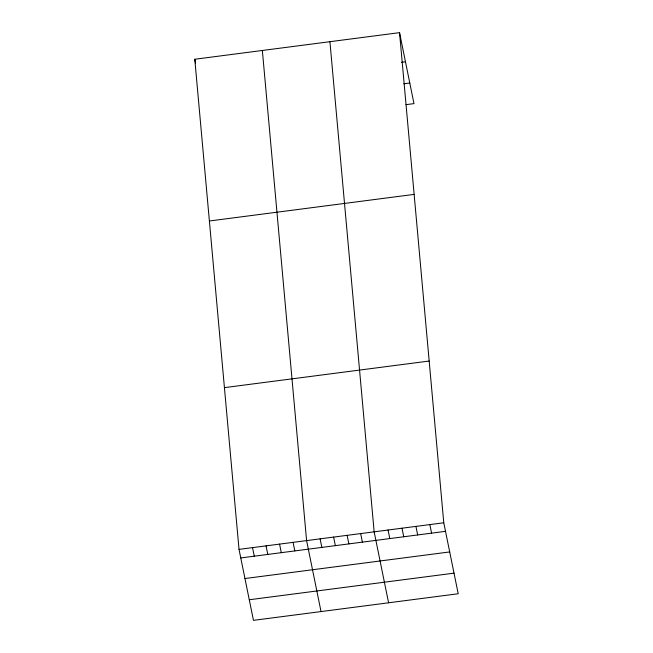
<?xml version="1.0" encoding="UTF-8"?>
<svg xmlns="http://www.w3.org/2000/svg" width="653" height="653" viewBox="0 0 653 653"><rect width="100%" height="100%" fill="white"/><g stroke="black" fill="none" stroke-linecap="round" stroke-linejoin="round"><path stroke-width="0.98" d="M399.538 32.65L443.771 522.784L458.21 593.748L253.462 620.35L239.022 549.377L194.79 59.252L399.538 32.65L413.978 103.623L406.019 104.651M401.489 62.321L405.464 61.806M403.815 83.796L409.782 83.021M209.393 220.992L414.133 194.39M224.428 387.637L429.168 361.036M239.022 549.377L443.771 522.784M240.769 557.94L445.509 531.338M244.957 578.534L449.697 551.932M249.275 599.756L454.015 573.154M429.845 524.588L431.584 533.15M415.92 526.4L417.667 534.954M402.003 528.212L403.742 536.766M388.078 530.016L389.817 538.578M388.592 602.792L374.153 531.828L329.92 41.694M360.644 533.583L362.382 542.137M347.127 535.338L348.873 543.892M333.618 537.092L335.356 545.647M320.101 538.847L321.847 547.402M321.031 611.575L306.592 540.602L262.359 50.469M194.79 59.252L195.565 63.047M293.075 542.357L294.821 550.92M279.566 544.112L281.304 552.675M266.049 545.867L267.795 554.43M252.54 547.622L254.278 556.185"/></g></svg>
